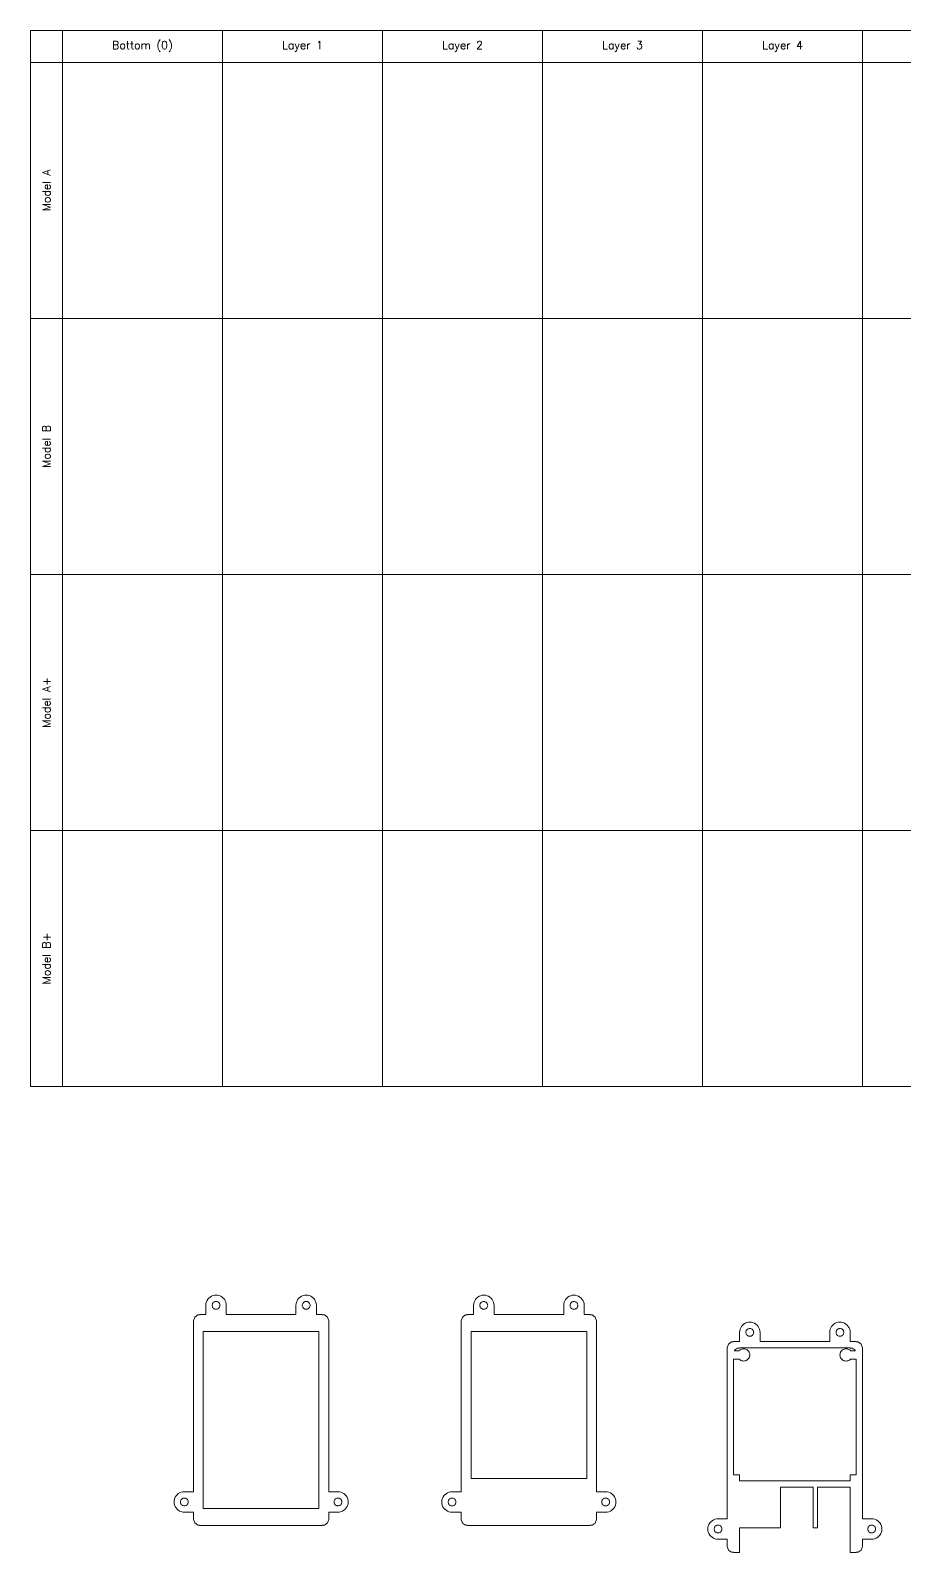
# Model space of a CAD drawing. Header units: millimetres. Extents: x -1309 to 1857, y -1546 to 39.
# Drawn here: x 0 to 427, y -1509 to -766 of the extents above; entities that cross this region are included whole.
import ezdxf

# ---------------------------------------------------------------- set-up
doc = ezdxf.new("R2010")
doc.units = ezdxf.units.MM
doc.header["$LTSCALE"] = 0.5
doc.layers.get('0').update_dxf_attribs({"lineweight": 18})
doc.styles.add('Annotative', font='romans.shx')

msp = doc.modelspace()

# ---------------------------------------------------------------- linework, layer by layer
for p, q in [((0, -765.62), (718.75, -765.62)), ((0, -765.62), (0, -1281.25)), ((15.62, -765.62), (15.62, -1281.25)), ((93.75, -765.62), (93.75, -1281.25)), ((171.88, -765.62), (171.88, -1281.25)), ((250, -765.62), (250, -1281.25)), ((328.12, -765.62), (328.12, -1281.25)), ((406.25, -765.62), (406.25, -1281.25)), ((0, -781.25), (718.75, -781.25)), ((0, -906.25), (718.75, -906.25)), ((0, -1031.25), (718.75, -1031.25)), ((0, -1156.25), (718.75, -1156.25)), ((0, -1281.25), (718.75, -1281.25)), ((85.61, -1388.09), (85.67, -1387.31)), ((85.61, -1392.59), (85.61, -1388.09)), ((85.67, -1387.31), (85.86, -1386.54)), ((85.86, -1386.54), (86.16, -1385.82)), ((86.16, -1385.82), (86.57, -1385.15)), ((86.57, -1385.15), (87.08, -1384.55)), ((87.08, -1384.55), (87.67, -1384.04)), ((87.67, -1384.04), (88.34, -1383.63)), ((88.34, -1383.63), (89.07, -1383.33)), ((88.71, -1388.09), (88.73, -1387.79)), ((88.73, -1388.39), (88.71, -1388.09)), ((88.73, -1387.79), (88.8, -1387.5)), ((88.8, -1388.68), (88.73, -1388.39)), ((88.8, -1387.5), (88.92, -1387.23)), ((88.92, -1388.95), (88.8, -1388.68)), ((88.92, -1387.23), (89.07, -1386.97)), ((89.07, -1389.21), (88.92, -1388.95)), ((89.07, -1383.33), (89.83, -1383.15)), ((89.07, -1386.97), (89.27, -1386.75)), ((89.27, -1389.43), (89.07, -1389.21)), ((89.27, -1386.75), (89.49, -1386.55)), ((89.49, -1389.63), (89.27, -1389.43)), ((89.49, -1386.55), (89.75, -1386.4)), ((89.75, -1389.78), (89.49, -1389.63)), ((89.75, -1386.4), (90.02, -1386.28)), ((89.83, -1383.15), (90.61, -1383.09)), ((90.02, -1386.28), (90.31, -1386.21)), ((90.31, -1386.21), (90.61, -1386.19)), ((90.61, -1383.09), (91.39, -1383.15)), ((90.61, -1386.19), (90.91, -1386.21)), ((90.91, -1386.21), (91.2, -1386.28)), ((91.2, -1386.28), (91.47, -1386.4)), ((91.39, -1383.15), (92.16, -1383.33)), ((91.47, -1386.4), (91.73, -1386.55)), ((91.73, -1389.63), (91.47, -1389.78)), ((91.73, -1386.55), (91.96, -1386.75)), ((91.96, -1389.43), (91.73, -1389.63)), ((91.96, -1386.75), (92.15, -1386.97)), ((92.15, -1389.21), (91.96, -1389.43)), ((92.15, -1386.97), (92.3, -1387.23)), ((92.3, -1388.95), (92.15, -1389.21)), ((92.16, -1383.33), (92.88, -1383.63)), ((92.3, -1387.23), (92.42, -1387.5)), ((92.42, -1388.68), (92.3, -1388.95)), ((92.42, -1387.5), (92.49, -1387.79)), ((92.49, -1388.39), (92.42, -1388.68)), ((92.49, -1387.79), (92.51, -1388.09)), ((92.51, -1388.09), (92.49, -1388.39)), ((92.88, -1383.63), (93.55, -1384.04)), ((93.55, -1384.04), (94.15, -1384.55)), ((94.15, -1384.55), (94.66, -1385.15)), ((94.66, -1385.15), (95.07, -1385.82)), ((95.07, -1385.82), (95.37, -1386.54)), ((95.37, -1386.54), (95.55, -1387.31)), ((95.55, -1387.31), (95.61, -1388.09)), ((95.61, -1388.09), (95.61, -1392.59)), ((129.61, -1388.09), (129.67, -1387.31)), ((129.61, -1392.59), (129.61, -1388.09)), ((129.67, -1387.31), (129.86, -1386.54)), ((129.86, -1386.54), (130.16, -1385.82)), ((130.16, -1385.82), (130.57, -1385.15)), ((130.57, -1385.15), (131.08, -1384.55)), ((131.08, -1384.55), (131.67, -1384.04)), ((131.67, -1384.04), (132.34, -1383.63)), ((132.34, -1383.63), (133.07, -1383.33)), ((132.71, -1388.09), (132.73, -1387.79)), ((132.73, -1388.39), (132.71, -1388.09)), ((132.73, -1387.79), (132.8, -1387.5)), ((132.8, -1388.68), (132.73, -1388.39)), ((132.8, -1387.5), (132.92, -1387.23)), ((132.92, -1388.95), (132.8, -1388.68)), ((132.92, -1387.23), (133.07, -1386.97)), ((133.07, -1389.21), (132.92, -1388.95)), ((133.07, -1383.33), (133.83, -1383.15)), ((133.07, -1386.97), (133.27, -1386.75)), ((133.27, -1389.43), (133.07, -1389.21)), ((133.27, -1386.75), (133.49, -1386.55)), ((133.49, -1389.63), (133.27, -1389.43)), ((133.49, -1386.55), (133.75, -1386.4)), ((133.75, -1389.78), (133.49, -1389.63)), ((133.75, -1386.4), (134.02, -1386.28)), ((133.83, -1383.15), (134.61, -1383.09)), ((134.02, -1386.28), (134.31, -1386.21)), ((134.31, -1386.21), (134.61, -1386.19)), ((134.61, -1383.09), (135.39, -1383.15)), ((134.61, -1386.19), (134.91, -1386.21)), ((134.91, -1386.21), (135.2, -1386.28)), ((135.2, -1386.28), (135.47, -1386.4)), ((135.39, -1383.15), (136.16, -1383.33)), ((135.47, -1386.4), (135.73, -1386.55)), ((135.73, -1389.63), (135.47, -1389.78)), ((135.73, -1386.55), (135.96, -1386.75)), ((135.96, -1389.43), (135.73, -1389.63)), ((135.96, -1386.75), (136.15, -1386.97)), ((136.15, -1389.21), (135.96, -1389.43)), ((136.15, -1386.97), (136.3, -1387.23)), ((136.3, -1388.95), (136.15, -1389.21)), ((136.16, -1383.33), (136.88, -1383.63)), ((136.3, -1387.23), (136.42, -1387.5)), ((136.42, -1388.68), (136.3, -1388.95)), ((136.42, -1387.5), (136.49, -1387.79)), ((136.49, -1388.39), (136.42, -1388.68)), ((136.49, -1387.79), (136.51, -1388.09)), ((136.51, -1388.09), (136.49, -1388.39)), ((136.88, -1383.63), (137.55, -1384.04)), ((137.55, -1384.04), (138.15, -1384.55)), ((138.15, -1384.55), (138.66, -1385.15)), ((138.66, -1385.15), (139.07, -1385.82)), ((139.07, -1385.82), (139.37, -1386.54)), ((139.37, -1386.54), (139.55, -1387.31)), ((139.55, -1387.31), (139.61, -1388.09)), ((139.61, -1388.09), (139.61, -1392.59)), ((216.33, -1388.13), (216.39, -1387.35)), ((216.33, -1392.63), (216.33, -1388.13)), ((216.39, -1387.35), (216.57, -1386.59)), ((216.57, -1386.59), (216.87, -1385.86)), ((216.87, -1385.86), (217.28, -1385.19)), ((217.28, -1385.19), (217.79, -1384.6)), ((217.79, -1384.6), (218.39, -1384.09)), ((218.39, -1384.09), (219.06, -1383.68)), ((219.06, -1383.68), (219.78, -1383.38)), ((219.43, -1388.13), (219.45, -1387.84)), ((219.45, -1388.43), (219.43, -1388.13)), ((219.45, -1387.84), (219.52, -1387.55)), ((219.52, -1388.72), (219.45, -1388.43)), ((219.52, -1387.55), (219.63, -1387.27)), ((219.63, -1389), (219.52, -1388.72)), ((219.63, -1387.27), (219.79, -1387.02)), ((219.79, -1389.25), (219.63, -1389)), ((219.78, -1383.38), (220.54, -1383.2)), ((219.79, -1387.02), (219.98, -1386.79)), ((219.98, -1389.48), (219.79, -1389.25)), ((219.98, -1386.79), (220.21, -1386.6)), ((220.21, -1389.67), (219.98, -1389.48)), ((220.21, -1386.6), (220.46, -1386.44)), ((220.46, -1389.83), (220.21, -1389.67)), ((220.46, -1386.44), (220.74, -1386.33)), ((220.54, -1383.2), (221.33, -1383.13)), ((220.74, -1386.33), (221.03, -1386.26)), ((221.03, -1386.26), (221.33, -1386.23)), ((221.33, -1383.13), (222.11, -1383.2)), ((221.33, -1386.23), (221.62, -1386.26)), ((221.62, -1386.26), (221.91, -1386.33)), ((221.91, -1386.33), (222.19, -1386.44)), ((222.11, -1383.2), (222.87, -1383.38)), ((222.19, -1386.44), (222.44, -1386.6)), ((222.44, -1389.67), (222.19, -1389.83)), ((222.44, -1386.6), (222.67, -1386.79)), ((222.67, -1389.48), (222.44, -1389.67)), ((222.67, -1386.79), (222.86, -1387.02)), ((222.86, -1389.25), (222.67, -1389.48)), ((222.86, -1387.02), (223.02, -1387.27)), ((223.02, -1389), (222.86, -1389.25)), ((222.87, -1383.38), (223.6, -1383.68)), ((223.02, -1387.27), (223.13, -1387.55)), ((223.13, -1388.72), (223.02, -1389)), ((223.13, -1387.55), (223.2, -1387.84)), ((223.2, -1388.43), (223.13, -1388.72)), ((223.2, -1387.84), (223.23, -1388.13)), ((223.23, -1388.13), (223.2, -1388.43)), ((223.6, -1383.68), (224.27, -1384.09)), ((224.27, -1384.09), (224.86, -1384.6)), ((224.86, -1384.6), (225.37, -1385.19)), ((225.37, -1385.19), (225.78, -1385.86)), ((225.78, -1385.86), (226.08, -1386.59)), ((226.08, -1386.59), (226.26, -1387.35)), ((226.26, -1387.35), (226.33, -1388.13)), ((226.33, -1388.13), (226.33, -1392.63)), ((260.33, -1388.13), (260.39, -1387.35)), ((260.33, -1392.63), (260.33, -1388.13)), ((260.39, -1387.35), (260.57, -1386.59)), ((260.57, -1386.59), (260.87, -1385.86)), ((260.87, -1385.86), (261.28, -1385.19)), ((261.28, -1385.19), (261.79, -1384.6)), ((261.79, -1384.6), (262.39, -1384.09)), ((262.39, -1384.09), (263.06, -1383.68)), ((263.06, -1383.68), (263.78, -1383.38)), ((263.43, -1388.13), (263.45, -1387.84)), ((263.45, -1388.43), (263.43, -1388.13)), ((263.45, -1387.84), (263.52, -1387.55)), ((263.52, -1388.72), (263.45, -1388.43)), ((263.52, -1387.55), (263.63, -1387.27)), ((263.63, -1389), (263.52, -1388.72)), ((263.63, -1387.27), (263.79, -1387.02)), ((263.79, -1389.25), (263.63, -1389)), ((263.78, -1383.38), (264.54, -1383.2)), ((263.79, -1387.02), (263.98, -1386.79)), ((263.98, -1389.48), (263.79, -1389.25)), ((263.98, -1386.79), (264.21, -1386.6)), ((264.21, -1389.67), (263.98, -1389.48)), ((264.21, -1386.6), (264.46, -1386.44)), ((264.46, -1389.83), (264.21, -1389.67)), ((264.46, -1386.44), (264.74, -1386.33)), ((264.54, -1383.2), (265.33, -1383.13)), ((264.74, -1386.33), (265.03, -1386.26)), ((265.03, -1386.26), (265.33, -1386.23)), ((265.33, -1383.13), (266.11, -1383.2)), ((265.33, -1386.23), (265.62, -1386.26)), ((265.62, -1386.26), (265.91, -1386.33)), ((265.91, -1386.33), (266.19, -1386.44)), ((266.11, -1383.2), (266.87, -1383.38)), ((266.19, -1386.44), (266.44, -1386.6)), ((266.44, -1389.67), (266.19, -1389.83)), ((266.44, -1386.6), (266.67, -1386.79)), ((266.67, -1389.48), (266.44, -1389.67)), ((266.67, -1386.79), (266.86, -1387.02)), ((266.86, -1389.25), (266.67, -1389.48)), ((266.86, -1387.02), (267.02, -1387.27)), ((267.02, -1389), (266.86, -1389.25)), ((266.87, -1383.38), (267.6, -1383.68)), ((267.02, -1387.27), (267.13, -1387.55)), ((267.13, -1388.72), (267.02, -1389)), ((267.13, -1387.55), (267.2, -1387.84)), ((267.2, -1388.43), (267.13, -1388.72)), ((267.2, -1387.84), (267.23, -1388.13)), ((267.23, -1388.13), (267.2, -1388.43)), ((267.6, -1383.68), (268.27, -1384.09)), ((268.27, -1384.09), (268.86, -1384.6)), ((268.86, -1384.6), (269.37, -1385.19)), ((269.37, -1385.19), (269.78, -1385.86)), ((269.78, -1385.86), (270.08, -1386.59)), ((270.08, -1386.59), (270.26, -1387.35)), ((270.26, -1387.35), (270.33, -1388.13)), ((270.33, -1388.13), (270.33, -1392.63)), ((79.61, -1395.59), (80.18, -1393.83)), ((79.61, -1479.09), (79.61, -1395.59)), ((80.18, -1393.83), (81.68, -1392.74)), ((81.68, -1392.74), (82.61, -1392.74)), ((82.61, -1392.74), (82.61, -1392.59)), ((82.61, -1392.59), (85.61, -1392.59)), ((90.02, -1389.9), (89.75, -1389.78)), ((90.31, -1389.97), (90.02, -1389.9)), ((90.61, -1389.99), (90.31, -1389.97)), ((90.91, -1389.97), (90.61, -1389.99)), ((91.2, -1389.9), (90.91, -1389.97)), ((91.47, -1389.78), (91.2, -1389.9)), ((95.61, -1392.59), (129.61, -1392.59)), ((134.02, -1389.9), (133.75, -1389.78)), ((134.31, -1389.97), (134.02, -1389.9)), ((134.61, -1389.99), (134.31, -1389.97)), ((134.91, -1389.97), (134.61, -1389.99)), ((135.2, -1389.9), (134.91, -1389.97)), ((135.47, -1389.78), (135.2, -1389.9)), ((139.61, -1392.59), (142.61, -1392.59)), ((142.61, -1392.59), (142.61, -1392.74)), ((142.61, -1392.74), (143.54, -1392.74)), ((143.54, -1392.74), (145.04, -1393.83)), ((145.04, -1393.83), (145.61, -1395.59)), ((145.61, -1395.59), (145.61, -1479.09)), ((210.33, -1395.63), (210.9, -1393.87)), ((210.33, -1479.13), (210.33, -1395.63)), ((210.9, -1393.87), (212.4, -1392.78)), ((212.4, -1392.78), (213.33, -1392.78)), ((213.33, -1392.78), (213.33, -1392.63)), ((213.33, -1392.63), (216.33, -1392.63)), ((220.74, -1389.94), (220.46, -1389.83)), ((221.03, -1390.01), (220.74, -1389.94)), ((221.33, -1390.03), (221.03, -1390.01)), ((221.62, -1390.01), (221.33, -1390.03)), ((221.91, -1389.94), (221.62, -1390.01)), ((222.19, -1389.83), (221.91, -1389.94)), ((226.33, -1392.63), (260.33, -1392.63)), ((264.74, -1389.94), (264.46, -1389.83)), ((265.03, -1390.01), (264.74, -1389.94)), ((265.33, -1390.03), (265.03, -1390.01)), ((265.62, -1390.01), (265.33, -1390.03)), ((265.91, -1389.94), (265.62, -1390.01)), ((266.19, -1389.83), (265.91, -1389.94)), ((270.33, -1392.63), (273.33, -1392.63)), ((273.33, -1392.63), (273.33, -1392.78)), ((273.33, -1392.78), (274.25, -1392.78)), ((274.25, -1392.78), (275.75, -1393.87)), ((275.75, -1393.87), (276.33, -1395.63)), ((276.33, -1395.63), (276.33, -1479.13)), ((348.24, -1397.26), (348.91, -1396.85)), ((348.91, -1396.85), (349.64, -1396.55)), ((349.64, -1396.55), (350.4, -1396.37)), ((350.4, -1396.37), (351.18, -1396.31)), ((351.18, -1396.31), (351.96, -1396.37)), ((351.96, -1396.37), (352.73, -1396.55)), ((352.73, -1396.55), (353.45, -1396.85)), ((353.45, -1396.85), (354.12, -1397.26)), ((392.24, -1397.26), (392.91, -1396.85)), ((392.91, -1396.85), (393.64, -1396.55)), ((393.64, -1396.55), (394.4, -1396.37)), ((394.4, -1396.37), (395.18, -1396.31)), ((395.18, -1396.31), (395.96, -1396.37)), ((395.96, -1396.37), (396.73, -1396.55)), ((396.73, -1396.55), (397.45, -1396.85)), ((397.45, -1396.85), (398.12, -1397.26)), ((84.36, -1487.34), (84.36, -1400.84)), ((84.36, -1400.84), (140.86, -1400.84)), ((140.86, -1400.84), (140.86, -1487.34)), ((215.08, -1472.63), (215.08, -1400.88)), ((215.08, -1400.88), (271.58, -1400.88)), ((271.58, -1400.88), (271.58, -1472.63)), ((346.18, -1401.31), (346.24, -1400.52)), ((346.18, -1405.81), (346.18, -1401.31)), ((346.24, -1400.52), (346.43, -1399.76)), ((346.43, -1399.76), (346.73, -1399.04)), ((346.73, -1399.04), (347.14, -1398.37)), ((347.14, -1398.37), (347.64, -1397.77)), ((347.64, -1397.77), (348.24, -1397.26)), ((349.28, -1401.31), (349.3, -1401.01)), ((349.3, -1401.6), (349.28, -1401.31)), ((349.3, -1401.01), (349.37, -1400.72)), ((349.37, -1401.89), (349.3, -1401.6)), ((349.37, -1400.72), (349.49, -1400.44)), ((349.49, -1402.17), (349.37, -1401.89)), ((349.49, -1400.44), (349.64, -1400.19)), ((349.64, -1402.42), (349.49, -1402.17)), ((349.64, -1400.19), (349.84, -1399.96)), ((349.84, -1402.65), (349.64, -1402.42)), ((349.84, -1399.96), (350.06, -1399.77)), ((350.06, -1402.84), (349.84, -1402.65)), ((350.06, -1399.77), (350.32, -1399.61)), ((350.32, -1403), (350.06, -1402.84)), ((350.32, -1399.61), (350.59, -1399.5)), ((350.59, -1403.11), (350.32, -1403)), ((350.59, -1399.5), (350.88, -1399.43)), ((350.88, -1403.18), (350.59, -1403.11)), ((350.88, -1399.43), (351.18, -1399.41)), ((351.18, -1403.21), (350.88, -1403.18)), ((351.18, -1399.41), (351.48, -1399.43)), ((351.48, -1403.18), (351.18, -1403.21)), ((351.48, -1399.43), (351.77, -1399.5)), ((351.77, -1403.11), (351.48, -1403.18)), ((351.77, -1399.5), (352.04, -1399.61)), ((352.04, -1403), (351.77, -1403.11)), ((352.04, -1399.61), (352.3, -1399.77)), ((352.3, -1402.84), (352.04, -1403)), ((352.3, -1399.77), (352.52, -1399.96)), ((352.52, -1402.65), (352.3, -1402.84)), ((352.52, -1399.96), (352.72, -1400.19)), ((352.72, -1402.42), (352.52, -1402.65)), ((352.72, -1400.19), (352.87, -1400.44)), ((352.87, -1402.17), (352.72, -1402.42)), ((352.87, -1400.44), (352.99, -1400.72)), ((352.99, -1401.89), (352.87, -1402.17)), ((352.99, -1400.72), (353.06, -1401.01)), ((353.06, -1401.6), (352.99, -1401.89)), ((353.06, -1401.01), (353.08, -1401.31)), ((353.08, -1401.31), (353.06, -1401.6)), ((354.12, -1397.26), (354.72, -1397.77)), ((354.72, -1397.77), (355.23, -1398.37)), ((355.23, -1398.37), (355.64, -1399.04)), ((355.64, -1399.04), (355.94, -1399.76)), ((355.94, -1399.76), (356.12, -1400.52)), ((356.12, -1400.52), (356.18, -1401.31)), ((356.18, -1401.31), (356.18, -1405.81)), ((390.18, -1401.31), (390.24, -1400.52)), ((390.18, -1405.81), (390.18, -1401.31)), ((390.24, -1400.52), (390.43, -1399.76)), ((390.43, -1399.76), (390.73, -1399.04)), ((390.73, -1399.04), (391.14, -1398.37)), ((391.14, -1398.37), (391.64, -1397.77)), ((391.64, -1397.77), (392.24, -1397.26)), ((393.28, -1401.31), (393.3, -1401.01)), ((393.3, -1401.6), (393.28, -1401.31)), ((393.3, -1401.01), (393.37, -1400.72)), ((393.37, -1401.89), (393.3, -1401.6)), ((393.37, -1400.72), (393.49, -1400.44)), ((393.49, -1402.17), (393.37, -1401.89)), ((393.49, -1400.44), (393.64, -1400.19)), ((393.64, -1402.42), (393.49, -1402.17)), ((393.64, -1400.19), (393.84, -1399.96)), ((393.84, -1402.65), (393.64, -1402.42)), ((393.84, -1399.96), (394.06, -1399.77)), ((394.06, -1402.84), (393.84, -1402.65)), ((394.06, -1399.77), (394.32, -1399.61)), ((394.32, -1403), (394.06, -1402.84)), ((394.32, -1399.61), (394.59, -1399.5)), ((394.59, -1403.11), (394.32, -1403)), ((394.59, -1399.5), (394.88, -1399.43)), ((394.88, -1403.18), (394.59, -1403.11)), ((394.88, -1399.43), (395.18, -1399.41)), ((395.18, -1403.21), (394.88, -1403.18)), ((395.18, -1399.41), (395.48, -1399.43)), ((395.48, -1403.18), (395.18, -1403.21)), ((395.48, -1399.43), (395.77, -1399.5)), ((395.77, -1403.11), (395.48, -1403.18)), ((395.77, -1399.5), (396.04, -1399.61)), ((396.04, -1403), (395.77, -1403.11)), ((396.04, -1399.61), (396.3, -1399.77)), ((396.3, -1402.84), (396.04, -1403)), ((396.3, -1399.77), (396.52, -1399.96)), ((396.52, -1402.65), (396.3, -1402.84)), ((396.52, -1399.96), (396.72, -1400.19)), ((396.72, -1402.42), (396.52, -1402.65)), ((396.72, -1400.19), (396.87, -1400.44)), ((396.87, -1402.17), (396.72, -1402.42)), ((396.87, -1400.44), (396.99, -1400.72)), ((396.99, -1401.89), (396.87, -1402.17)), ((396.99, -1400.72), (397.06, -1401.01)), ((397.06, -1401.6), (396.99, -1401.89)), ((397.06, -1401.01), (397.08, -1401.31)), ((397.08, -1401.31), (397.06, -1401.6)), ((398.12, -1397.26), (398.72, -1397.77)), ((398.72, -1397.77), (399.23, -1398.37)), ((399.23, -1398.37), (399.64, -1399.04)), ((399.64, -1399.04), (399.94, -1399.76)), ((399.94, -1399.76), (400.12, -1400.52)), ((400.12, -1400.52), (400.18, -1401.31)), ((400.18, -1401.31), (400.18, -1405.81)), ((340.18, -1408.81), (340.75, -1407.04)), ((340.18, -1492.31), (340.18, -1408.81)), ((340.75, -1407.04), (342.25, -1405.95)), ((342.25, -1405.95), (343.18, -1405.95)), ((343.18, -1405.95), (343.18, -1405.81)), ((343.18, -1405.81), (346.18, -1405.81)), ((343.67, -1410.31), (343.75, -1410.04)), ((345.96, -1410.31), (343.67, -1410.31)), ((343.75, -1410.04), (345.25, -1408.95)), ((345.25, -1408.95), (346.18, -1408.95)), ((346.06, -1410.18), (345.96, -1410.31)), ((346.42, -1409.88), (346.06, -1410.18)), ((346.18, -1408.95), (346.18, -1408.81)), ((346.18, -1408.81), (400.18, -1408.81)), ((346.82, -1409.63), (346.42, -1409.88)), ((347.25, -1409.45), (346.82, -1409.63)), ((347.71, -1409.34), (347.25, -1409.45)), ((348.18, -1409.31), (347.71, -1409.34)), ((348.65, -1409.34), (348.18, -1409.31)), ((349.11, -1409.45), (348.65, -1409.34)), ((349.54, -1409.63), (349.11, -1409.45)), ((349.94, -1409.88), (349.54, -1409.63)), ((350.3, -1410.18), (349.94, -1409.88)), ((350.61, -1410.54), (350.3, -1410.18)), ((350.85, -1410.94), (350.61, -1410.54)), ((351.03, -1411.38), (350.85, -1410.94)), ((351.14, -1411.84), (351.03, -1411.38)), ((351.18, -1412.31), (351.14, -1411.84)), ((356.18, -1405.81), (390.18, -1405.81)), ((395.22, -1411.84), (395.18, -1412.31)), ((395.33, -1411.38), (395.22, -1411.84)), ((395.51, -1410.94), (395.33, -1411.38)), ((395.75, -1410.54), (395.51, -1410.94)), ((396.06, -1410.18), (395.75, -1410.54)), ((396.42, -1409.88), (396.06, -1410.18)), ((396.82, -1409.63), (396.42, -1409.88)), ((397.25, -1409.45), (396.82, -1409.63)), ((397.71, -1409.34), (397.25, -1409.45)), ((398.18, -1409.31), (397.71, -1409.34)), ((398.65, -1409.34), (398.18, -1409.31)), ((399.11, -1409.45), (398.65, -1409.34)), ((399.54, -1409.63), (399.11, -1409.45)), ((399.94, -1409.88), (399.54, -1409.63)), ((400.3, -1410.18), (399.94, -1409.88)), ((400.18, -1405.81), (403.18, -1405.81)), ((400.18, -1408.81), (400.18, -1408.95)), ((400.18, -1408.95), (401.11, -1408.95)), ((400.41, -1410.31), (400.3, -1410.18)), ((402.69, -1410.31), (400.41, -1410.31)), ((401.11, -1408.95), (402.61, -1410.04)), ((402.61, -1410.04), (402.69, -1410.31)), ((403.18, -1405.81), (403.18, -1405.95)), ((403.18, -1405.95), (404.11, -1405.95)), ((404.11, -1405.95), (405.61, -1407.04)), ((405.61, -1407.04), (406.18, -1408.81)), ((406.18, -1408.81), (406.18, -1492.31)), ((343.18, -1470.81), (343.18, -1414.31)), ((343.18, -1414.31), (345.96, -1414.31)), ((345.96, -1414.31), (346.06, -1414.43)), ((346.06, -1414.43), (346.42, -1414.73)), ((346.42, -1414.73), (346.82, -1414.98)), ((346.82, -1414.98), (347.25, -1415.16)), ((347.25, -1415.16), (347.71, -1415.27)), ((347.71, -1415.27), (348.18, -1415.31)), ((348.18, -1415.31), (348.65, -1415.27)), ((348.65, -1415.27), (349.11, -1415.16)), ((349.11, -1415.16), (349.54, -1414.98)), ((349.54, -1414.98), (349.94, -1414.73)), ((349.94, -1414.73), (350.3, -1414.43)), ((350.3, -1414.43), (350.61, -1414.07)), ((350.61, -1414.07), (350.85, -1413.67)), ((350.85, -1413.67), (351.03, -1413.23)), ((351.03, -1413.23), (351.14, -1412.77)), ((351.14, -1412.77), (351.18, -1412.31)), ((395.18, -1412.31), (395.22, -1412.77)), ((395.22, -1412.77), (395.33, -1413.23)), ((395.33, -1413.23), (395.51, -1413.67)), ((395.51, -1413.67), (395.75, -1414.07)), ((395.75, -1414.07), (396.06, -1414.43)), ((396.06, -1414.43), (396.42, -1414.73)), ((396.42, -1414.73), (396.82, -1414.98)), ((396.82, -1414.98), (397.25, -1415.16)), ((397.25, -1415.16), (397.71, -1415.27)), ((397.71, -1415.27), (398.18, -1415.31)), ((398.18, -1415.31), (398.65, -1415.27)), ((398.65, -1415.27), (399.11, -1415.16)), ((399.11, -1415.16), (399.54, -1414.98)), ((399.54, -1414.98), (399.94, -1414.73)), ((399.94, -1414.73), (400.3, -1414.43)), ((400.3, -1414.43), (400.41, -1414.31)), ((400.41, -1414.31), (403.18, -1414.31)), ((403.18, -1414.31), (403.18, -1470.81)), ((346.18, -1470.81), (343.18, -1470.81)), ((346.18, -1473.81), (346.18, -1470.81)), ((403.18, -1470.81), (400.18, -1470.81)), ((400.18, -1470.81), (400.18, -1473.81)), ((271.58, -1472.63), (215.08, -1472.63)), ((400.18, -1473.81), (346.18, -1473.81)), ((382.18, -1476.81), (366.18, -1476.81)), ((366.18, -1476.81), (366.18, -1496.81)), ((382.18, -1496.81), (382.18, -1476.81)), ((400.18, -1476.81), (384.18, -1476.81)), ((384.18, -1476.81), (384.18, -1496.81)), ((400.18, -1508.81), (400.18, -1476.81)), ((70.11, -1484.09), (70.17, -1483.31)), ((70.17, -1484.87), (70.11, -1484.09)), ((70.17, -1483.31), (70.36, -1482.54)), ((70.36, -1485.63), (70.17, -1484.87)), ((70.36, -1482.54), (70.66, -1481.82)), ((70.66, -1486.36), (70.36, -1485.63)), ((70.66, -1481.82), (71.07, -1481.15)), ((71.07, -1487.03), (70.66, -1486.36)), ((71.07, -1481.15), (71.58, -1480.55)), ((71.58, -1480.55), (72.17, -1480.04)), ((72.17, -1480.04), (72.84, -1479.63)), ((72.84, -1479.63), (73.57, -1479.33)), ((73.21, -1484.09), (73.23, -1483.79)), ((73.23, -1484.39), (73.21, -1484.09)), ((73.23, -1483.79), (73.3, -1483.5)), ((73.3, -1484.68), (73.23, -1484.39)), ((73.3, -1483.5), (73.42, -1483.23)), ((73.42, -1484.95), (73.3, -1484.68)), ((73.42, -1483.23), (73.57, -1482.97)), ((73.57, -1485.21), (73.42, -1484.95)), ((73.57, -1479.33), (74.33, -1479.15)), ((73.57, -1482.97), (73.77, -1482.75)), ((73.77, -1485.43), (73.57, -1485.21)), ((73.77, -1482.75), (73.99, -1482.55)), ((73.99, -1485.63), (73.77, -1485.43)), ((73.99, -1482.55), (74.25, -1482.4)), ((74.25, -1485.78), (73.99, -1485.63)), ((74.25, -1482.4), (74.52, -1482.28)), ((74.52, -1485.9), (74.25, -1485.78)), ((74.33, -1479.15), (75.11, -1479.09)), ((74.52, -1482.28), (74.81, -1482.21)), ((74.81, -1485.97), (74.52, -1485.9)), ((74.81, -1482.21), (75.11, -1482.19)), ((75.11, -1485.99), (74.81, -1485.97)), ((75.11, -1479.09), (79.61, -1479.09)), ((75.11, -1482.19), (75.41, -1482.21)), ((75.41, -1485.97), (75.11, -1485.99)), ((75.41, -1482.21), (75.7, -1482.28)), ((75.7, -1485.9), (75.41, -1485.97)), ((75.7, -1482.28), (75.97, -1482.4)), ((75.97, -1485.78), (75.7, -1485.9)), ((75.97, -1482.4), (76.23, -1482.55)), ((76.23, -1485.63), (75.97, -1485.78)), ((76.23, -1482.55), (76.45, -1482.75)), ((76.45, -1485.43), (76.23, -1485.63)), ((76.45, -1482.75), (76.65, -1482.97)), ((76.65, -1485.21), (76.45, -1485.43)), ((76.65, -1482.97), (76.8, -1483.23)), ((76.8, -1484.95), (76.65, -1485.21)), ((76.8, -1483.23), (76.92, -1483.5)), ((76.92, -1484.68), (76.8, -1484.95)), ((76.92, -1483.5), (76.99, -1483.79)), ((76.99, -1484.39), (76.92, -1484.68)), ((76.99, -1483.79), (77.01, -1484.09)), ((77.01, -1484.09), (76.99, -1484.39)), ((145.61, -1479.09), (150.11, -1479.09)), ((148.21, -1484.09), (148.23, -1483.79)), ((148.23, -1484.39), (148.21, -1484.09)), ((148.23, -1483.79), (148.3, -1483.5)), ((148.3, -1484.68), (148.23, -1484.39)), ((148.3, -1483.5), (148.42, -1483.23)), ((148.42, -1484.95), (148.3, -1484.68)), ((148.42, -1483.23), (148.57, -1482.97)), ((148.57, -1485.21), (148.42, -1484.95)), ((148.57, -1482.97), (148.77, -1482.75)), ((148.77, -1485.43), (148.57, -1485.21)), ((148.77, -1482.75), (148.99, -1482.55)), ((148.99, -1485.63), (148.77, -1485.43)), ((148.99, -1482.55), (149.25, -1482.4)), ((149.25, -1485.78), (148.99, -1485.63)), ((149.25, -1482.4), (149.52, -1482.28)), ((149.52, -1485.9), (149.25, -1485.78)), ((149.52, -1482.28), (149.81, -1482.21)), ((149.81, -1485.97), (149.52, -1485.9)), ((149.81, -1482.21), (150.11, -1482.19)), ((150.11, -1485.99), (149.81, -1485.97)), ((150.11, -1479.09), (150.89, -1479.15)), ((150.11, -1482.19), (150.41, -1482.21)), ((150.41, -1485.97), (150.11, -1485.99)), ((150.41, -1482.21), (150.7, -1482.28)), ((150.7, -1485.9), (150.41, -1485.97)), ((150.7, -1482.28), (150.97, -1482.4)), ((150.97, -1485.78), (150.7, -1485.9)), ((150.89, -1479.15), (151.66, -1479.33)), ((150.97, -1482.4), (151.23, -1482.55)), ((151.23, -1485.63), (150.97, -1485.78)), ((151.23, -1482.55), (151.46, -1482.75)), ((151.46, -1485.43), (151.23, -1485.63)), ((151.46, -1482.75), (151.65, -1482.97)), ((151.65, -1485.21), (151.46, -1485.43)), ((151.65, -1482.97), (151.8, -1483.23)), ((151.8, -1484.95), (151.65, -1485.21)), ((151.66, -1479.33), (152.38, -1479.63)), ((151.8, -1483.23), (151.92, -1483.5)), ((151.92, -1484.68), (151.8, -1484.95)), ((151.92, -1483.5), (151.99, -1483.79)), ((151.99, -1484.39), (151.92, -1484.68)), ((151.99, -1483.79), (152.01, -1484.09)), ((152.01, -1484.09), (151.99, -1484.39)), ((152.38, -1479.63), (153.05, -1480.04)), ((153.05, -1480.04), (153.65, -1480.55)), ((153.65, -1480.55), (154.16, -1481.15)), ((154.16, -1481.15), (154.57, -1481.82)), ((154.57, -1486.36), (154.16, -1487.03)), ((154.57, -1481.82), (154.87, -1482.54)), ((154.87, -1485.63), (154.57, -1486.36)), ((154.87, -1482.54), (155.05, -1483.31)), ((155.05, -1484.87), (154.87, -1485.63)), ((155.05, -1483.31), (155.11, -1484.09)), ((155.11, -1484.09), (155.05, -1484.87)), ((200.83, -1484.13), (200.89, -1483.35)), ((200.89, -1484.92), (200.83, -1484.13)), ((200.89, -1483.35), (201.07, -1482.59)), ((201.07, -1485.68), (200.89, -1484.92)), ((201.07, -1482.59), (201.37, -1481.86)), ((201.37, -1486.4), (201.07, -1485.68)), ((201.37, -1481.86), (201.78, -1481.19)), ((201.78, -1481.19), (202.29, -1480.6)), ((202.29, -1480.6), (202.89, -1480.09)), ((202.89, -1480.09), (203.56, -1479.68)), ((203.56, -1479.68), (204.28, -1479.38)), ((203.93, -1484.13), (203.95, -1483.84)), ((203.95, -1484.43), (203.93, -1484.13)), ((203.95, -1483.84), (204.02, -1483.55)), ((204.02, -1484.72), (203.95, -1484.43)), ((204.02, -1483.55), (204.13, -1483.27)), ((204.13, -1485), (204.02, -1484.72)), ((204.13, -1483.27), (204.29, -1483.02)), ((204.29, -1485.25), (204.13, -1485)), ((204.28, -1479.38), (205.04, -1479.2)), ((204.29, -1483.02), (204.48, -1482.79)), ((204.48, -1485.48), (204.29, -1485.25)), ((204.48, -1482.79), (204.71, -1482.6)), ((204.71, -1485.67), (204.48, -1485.48)), ((204.71, -1482.6), (204.96, -1482.44)), ((204.96, -1485.83), (204.71, -1485.67)), ((204.96, -1482.44), (205.24, -1482.33)), ((205.24, -1485.94), (204.96, -1485.83)), ((205.04, -1479.2), (205.83, -1479.13)), ((205.24, -1482.33), (205.53, -1482.26)), ((205.53, -1486.01), (205.24, -1485.94)), ((205.53, -1482.26), (205.83, -1482.23)), ((205.83, -1486.03), (205.53, -1486.01)), ((205.83, -1479.13), (210.33, -1479.13)), ((205.83, -1482.23), (206.12, -1482.26)), ((206.12, -1486.01), (205.83, -1486.03)), ((206.12, -1482.26), (206.41, -1482.33)), ((206.41, -1485.94), (206.12, -1486.01)), ((206.41, -1482.33), (206.69, -1482.44)), ((206.69, -1485.83), (206.41, -1485.94)), ((206.69, -1482.44), (206.94, -1482.6)), ((206.94, -1485.67), (206.69, -1485.83)), ((206.94, -1482.6), (207.17, -1482.79)), ((207.17, -1485.48), (206.94, -1485.67)), ((207.17, -1482.79), (207.36, -1483.02)), ((207.36, -1485.25), (207.17, -1485.48)), ((207.36, -1483.02), (207.52, -1483.27)), ((207.52, -1485), (207.36, -1485.25)), ((207.52, -1483.27), (207.63, -1483.55)), ((207.63, -1484.72), (207.52, -1485)), ((207.63, -1483.55), (207.7, -1483.84)), ((207.7, -1484.43), (207.63, -1484.72)), ((207.7, -1483.84), (207.73, -1484.13)), ((207.73, -1484.13), (207.7, -1484.43)), ((276.33, -1479.13), (280.83, -1479.13)), ((278.93, -1484.13), (278.95, -1483.84)), ((278.95, -1484.43), (278.93, -1484.13)), ((278.95, -1483.84), (279.02, -1483.55)), ((279.02, -1484.72), (278.95, -1484.43)), ((279.02, -1483.55), (279.13, -1483.27)), ((279.13, -1485), (279.02, -1484.72)), ((279.13, -1483.27), (279.29, -1483.02)), ((279.29, -1485.25), (279.13, -1485)), ((279.29, -1483.02), (279.48, -1482.79)), ((279.48, -1485.48), (279.29, -1485.25)), ((279.48, -1482.79), (279.71, -1482.6)), ((279.71, -1485.67), (279.48, -1485.48)), ((279.71, -1482.6), (279.96, -1482.44)), ((279.96, -1485.83), (279.71, -1485.67)), ((279.96, -1482.44), (280.24, -1482.33)), ((280.24, -1485.94), (279.96, -1485.83)), ((280.24, -1482.33), (280.53, -1482.26)), ((280.53, -1486.01), (280.24, -1485.94)), ((280.53, -1482.26), (280.83, -1482.23)), ((280.83, -1486.03), (280.53, -1486.01)), ((280.83, -1479.13), (281.61, -1479.2)), ((280.83, -1482.23), (281.12, -1482.26)), ((281.12, -1486.01), (280.83, -1486.03)), ((281.12, -1482.26), (281.41, -1482.33)), ((281.41, -1485.94), (281.12, -1486.01)), ((281.41, -1482.33), (281.69, -1482.44)), ((281.69, -1485.83), (281.41, -1485.94)), ((281.61, -1479.2), (282.37, -1479.38)), ((281.69, -1482.44), (281.94, -1482.6)), ((281.94, -1485.67), (281.69, -1485.83)), ((281.94, -1482.6), (282.17, -1482.79)), ((282.17, -1485.48), (281.94, -1485.67)), ((282.17, -1482.79), (282.36, -1483.02)), ((282.36, -1485.25), (282.17, -1485.48)), ((282.36, -1483.02), (282.52, -1483.27)), ((282.52, -1485), (282.36, -1485.25)), ((282.37, -1479.38), (283.1, -1479.68)), ((282.52, -1483.27), (282.63, -1483.55)), ((282.63, -1484.72), (282.52, -1485)), ((282.63, -1483.55), (282.7, -1483.84)), ((282.7, -1484.43), (282.63, -1484.72)), ((282.7, -1483.84), (282.73, -1484.13)), ((282.73, -1484.13), (282.7, -1484.43)), ((283.1, -1479.68), (283.77, -1480.09)), ((283.77, -1480.09), (284.36, -1480.6)), ((284.36, -1480.6), (284.87, -1481.19)), ((284.87, -1481.19), (285.28, -1481.86)), ((285.28, -1481.86), (285.58, -1482.59)), ((285.58, -1485.68), (285.28, -1486.4)), ((285.58, -1482.59), (285.76, -1483.35)), ((285.76, -1484.92), (285.58, -1485.68)), ((285.76, -1483.35), (285.83, -1484.13)), ((285.83, -1484.13), (285.76, -1484.92)), ((71.58, -1487.63), (71.07, -1487.03)), ((72.17, -1488.13), (71.58, -1487.63)), ((72.84, -1488.54), (72.17, -1488.13)), ((73.57, -1488.84), (72.84, -1488.54)), ((74.33, -1489.03), (73.57, -1488.84)), ((75.11, -1489.09), (74.33, -1489.03)), ((79.61, -1489.09), (75.11, -1489.09)), ((79.61, -1492.59), (79.61, -1489.09)), ((80.18, -1494.35), (79.61, -1492.59)), ((140.86, -1487.34), (84.36, -1487.34)), ((145.61, -1492.59), (145.04, -1494.35)), ((150.11, -1489.09), (145.61, -1489.09)), ((145.61, -1489.09), (145.61, -1492.59)), ((150.89, -1489.03), (150.11, -1489.09)), ((151.66, -1488.84), (150.89, -1489.03)), ((152.38, -1488.54), (151.66, -1488.84)), ((153.05, -1488.13), (152.38, -1488.54)), ((153.65, -1487.63), (153.05, -1488.13)), ((154.16, -1487.03), (153.65, -1487.63)), ((201.78, -1487.07), (201.37, -1486.4)), ((202.29, -1487.67), (201.78, -1487.07)), ((202.89, -1488.18), (202.29, -1487.67)), ((203.56, -1488.59), (202.89, -1488.18)), ((204.28, -1488.89), (203.56, -1488.59)), ((205.04, -1489.07), (204.28, -1488.89)), ((205.83, -1489.13), (205.04, -1489.07)), ((210.33, -1489.13), (205.83, -1489.13)), ((210.33, -1492.63), (210.33, -1489.13)), ((210.9, -1494.4), (210.33, -1492.63)), ((276.33, -1492.63), (275.75, -1494.4)), ((280.83, -1489.13), (276.33, -1489.13)), ((276.33, -1489.13), (276.33, -1492.63)), ((281.61, -1489.07), (280.83, -1489.13)), ((282.37, -1488.89), (281.61, -1489.07)), ((283.1, -1488.59), (282.37, -1488.89)), ((283.77, -1488.18), (283.1, -1488.59)), ((284.36, -1487.67), (283.77, -1488.18)), ((284.87, -1487.07), (284.36, -1487.67)), ((285.28, -1486.4), (284.87, -1487.07)), ((331.64, -1494.37), (332.14, -1493.77)), ((332.14, -1493.77), (332.74, -1493.26)), ((332.74, -1493.26), (333.41, -1492.85)), ((333.41, -1492.85), (334.14, -1492.55)), ((334.14, -1492.55), (334.9, -1492.37)), ((334.9, -1492.37), (335.68, -1492.31)), ((335.68, -1492.31), (340.18, -1492.31)), ((406.18, -1492.31), (410.68, -1492.31)), ((410.68, -1492.31), (411.46, -1492.37)), ((411.46, -1492.37), (412.23, -1492.55)), ((412.23, -1492.55), (412.95, -1492.85)), ((412.95, -1492.85), (413.62, -1493.26)), ((413.62, -1493.26), (414.22, -1493.77)), ((414.22, -1493.77), (414.73, -1494.37)), ((81.68, -1495.44), (80.18, -1494.35)), ((82.61, -1495.44), (81.68, -1495.44)), ((82.61, -1495.59), (82.61, -1495.44)), ((142.61, -1495.59), (82.61, -1495.59)), ((143.54, -1495.44), (142.61, -1495.44)), ((142.61, -1495.44), (142.61, -1495.59)), ((145.04, -1494.35), (143.54, -1495.44)), ((212.4, -1495.49), (210.9, -1494.4)), ((213.33, -1495.49), (212.4, -1495.49)), ((213.33, -1495.63), (213.33, -1495.49)), ((273.33, -1495.63), (213.33, -1495.63)), ((274.25, -1495.49), (273.33, -1495.49)), ((273.33, -1495.49), (273.33, -1495.63)), ((275.75, -1494.4), (274.25, -1495.49)), ((330.68, -1497.31), (330.74, -1496.52)), ((330.74, -1498.09), (330.68, -1497.31)), ((330.74, -1496.52), (330.93, -1495.76)), ((330.93, -1498.85), (330.74, -1498.09)), ((330.93, -1495.76), (331.23, -1495.04)), ((331.23, -1499.58), (330.93, -1498.85)), ((331.23, -1495.04), (331.64, -1494.37)), ((331.64, -1500.24), (331.23, -1499.58)), ((332.14, -1500.84), (331.64, -1500.24)), ((332.74, -1501.35), (332.14, -1500.84)), ((333.78, -1497.31), (333.8, -1497.01)), ((333.8, -1497.6), (333.78, -1497.31)), ((333.8, -1497.01), (333.87, -1496.72)), ((333.87, -1497.89), (333.8, -1497.6)), ((333.87, -1496.72), (333.99, -1496.44)), ((333.99, -1498.17), (333.87, -1497.89)), ((333.99, -1496.44), (334.14, -1496.19)), ((334.14, -1498.42), (333.99, -1498.17)), ((334.14, -1496.19), (334.34, -1495.96)), ((334.34, -1498.65), (334.14, -1498.42)), ((334.34, -1495.96), (334.56, -1495.77)), ((334.56, -1498.84), (334.34, -1498.65)), ((334.56, -1495.77), (334.82, -1495.61)), ((334.82, -1499), (334.56, -1498.84)), ((334.82, -1495.61), (335.09, -1495.5)), ((335.09, -1499.11), (334.82, -1499)), ((335.09, -1495.5), (335.38, -1495.43)), ((335.38, -1499.18), (335.09, -1499.11)), ((335.38, -1495.43), (335.68, -1495.41)), ((335.68, -1499.21), (335.38, -1499.18)), ((335.68, -1495.41), (335.98, -1495.43)), ((335.98, -1499.18), (335.68, -1499.21)), ((335.98, -1495.43), (336.27, -1495.5)), ((336.27, -1499.11), (335.98, -1499.18)), ((336.27, -1495.5), (336.54, -1495.61)), ((336.54, -1499), (336.27, -1499.11)), ((336.54, -1495.61), (336.8, -1495.77)), ((336.8, -1498.84), (336.54, -1499)), ((336.8, -1495.77), (337.02, -1495.96)), ((337.02, -1498.65), (336.8, -1498.84)), ((337.02, -1495.96), (337.22, -1496.19)), ((337.22, -1498.42), (337.02, -1498.65)), ((337.22, -1496.19), (337.37, -1496.44)), ((337.37, -1498.17), (337.22, -1498.42)), ((337.37, -1496.44), (337.49, -1496.72)), ((337.49, -1497.89), (337.37, -1498.17)), ((337.49, -1496.72), (337.56, -1497.01)), ((337.56, -1497.6), (337.49, -1497.89)), ((337.56, -1497.01), (337.58, -1497.31)), ((337.58, -1497.31), (337.56, -1497.6)), ((366.18, -1496.81), (346.18, -1496.81)), ((346.18, -1496.81), (346.18, -1508.81)), ((384.18, -1496.81), (382.18, -1496.81)), ((408.78, -1497.31), (408.8, -1497.01)), ((408.8, -1497.6), (408.78, -1497.31)), ((408.8, -1497.01), (408.87, -1496.72)), ((408.87, -1497.89), (408.8, -1497.6)), ((408.87, -1496.72), (408.99, -1496.44)), ((408.99, -1498.17), (408.87, -1497.89)), ((408.99, -1496.44), (409.14, -1496.19)), ((409.14, -1498.42), (408.99, -1498.17)), ((409.14, -1496.19), (409.34, -1495.96)), ((409.34, -1498.65), (409.14, -1498.42)), ((409.34, -1495.96), (409.56, -1495.77)), ((409.56, -1498.84), (409.34, -1498.65)), ((409.56, -1495.77), (409.82, -1495.61)), ((409.82, -1499), (409.56, -1498.84)), ((409.82, -1495.61), (410.09, -1495.5)), ((410.09, -1499.11), (409.82, -1499)), ((410.09, -1495.5), (410.38, -1495.43)), ((410.38, -1499.18), (410.09, -1499.11)), ((410.38, -1495.43), (410.68, -1495.41)), ((410.68, -1499.21), (410.38, -1499.18)), ((410.68, -1495.41), (410.98, -1495.43)), ((410.98, -1499.18), (410.68, -1499.21)), ((410.98, -1495.43), (411.27, -1495.5)), ((411.27, -1499.11), (410.98, -1499.18)), ((411.27, -1495.5), (411.54, -1495.61)), ((411.54, -1499), (411.27, -1499.11)), ((411.54, -1495.61), (411.8, -1495.77)), ((411.8, -1498.84), (411.54, -1499)), ((411.8, -1495.77), (412.02, -1495.96)), ((412.02, -1498.65), (411.8, -1498.84)), ((412.02, -1495.96), (412.22, -1496.19)), ((412.22, -1498.42), (412.02, -1498.65)), ((412.22, -1496.19), (412.37, -1496.44)), ((412.37, -1498.17), (412.22, -1498.42)), ((412.37, -1496.44), (412.49, -1496.72)), ((412.49, -1497.89), (412.37, -1498.17)), ((412.49, -1496.72), (412.56, -1497.01)), ((412.56, -1497.6), (412.49, -1497.89)), ((412.56, -1497.01), (412.58, -1497.31)), ((412.58, -1497.31), (412.56, -1497.6)), ((414.22, -1500.84), (413.62, -1501.35)), ((414.73, -1500.24), (414.22, -1500.84)), ((414.73, -1494.37), (415.14, -1495.04)), ((415.14, -1499.58), (414.73, -1500.24)), ((415.14, -1495.04), (415.44, -1495.76)), ((415.44, -1498.85), (415.14, -1499.58)), ((415.44, -1495.76), (415.62, -1496.52)), ((415.62, -1498.09), (415.44, -1498.85)), ((415.62, -1496.52), (415.68, -1497.31)), ((415.68, -1497.31), (415.62, -1498.09)), ((333.41, -1501.76), (332.74, -1501.35)), ((334.14, -1502.06), (333.41, -1501.76)), ((334.9, -1502.24), (334.14, -1502.06)), ((335.68, -1502.31), (334.9, -1502.24)), ((340.18, -1502.31), (335.68, -1502.31)), ((340.18, -1505.81), (340.18, -1502.31)), ((340.75, -1507.57), (340.18, -1505.81)), ((342.25, -1508.66), (340.75, -1507.57)), ((405.61, -1507.57), (404.11, -1508.66)), ((406.18, -1505.81), (405.61, -1507.57)), ((410.68, -1502.31), (406.18, -1502.31)), ((406.18, -1502.31), (406.18, -1505.81)), ((411.46, -1502.24), (410.68, -1502.31)), ((412.23, -1502.06), (411.46, -1502.24)), ((412.95, -1501.76), (412.23, -1502.06)), ((413.62, -1501.35), (412.95, -1501.76)), ((343.18, -1508.66), (342.25, -1508.66)), ((343.18, -1508.81), (343.18, -1508.66)), ((346.18, -1508.81), (343.18, -1508.81)), ((403.18, -1508.81), (400.18, -1508.81)), ((404.11, -1508.66), (403.18, -1508.66)), ((403.18, -1508.66), (403.18, -1508.81))]:
    msp.add_line(p, q)

# ---------------------------------------------------------------- texts
at = {"char_height": 3.906, "attachment_point": 5, "style": 'Annotative'}
for s, insert in [('Bottom (0)', (54.69, -773.44)), ('Layer 1', (132.81, -773.44)), ('Layer 2', (210.94, -773.44)), ('Layer 3', (289.06, -773.44)), ('Layer 4', (367.19, -773.44))]:
    msp.add_mtext_dynamic_manual_height_columns(s, width=5000, gutter_width=1250, heights=[0], dxfattribs=dict(at, insert=insert))
at = {"char_height": 3.906, "attachment_point": 5, "rotation": 90, "style": 'Annotative'}
for s, insert in [('Model A', (7.81, -843.75)), ('Model B', (7.81, -968.75)), ('Model A+', (7.81, -1093.75)), ('Model B+', (7.81, -1218.75))]:
    msp.add_mtext_dynamic_manual_height_columns(s, width=4500, gutter_width=1250, heights=[0], dxfattribs=dict(at, insert=insert))

doc.saveas('drawing.dxf')
